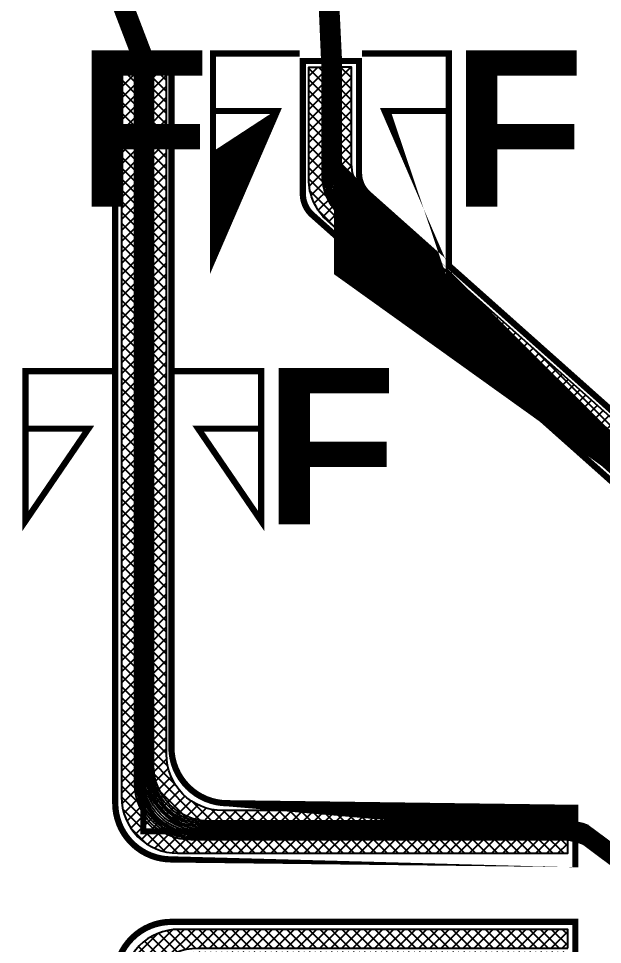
# Model space of a CAD drawing. Header units: metres. Extents: x 529751 to 530334, y 2674512 to 2674787.
# Drawn here: x 530021.17 to 530030.53, y 2674691.26 to 2674706.1 of the extents above; entities that cross this region are included whole.
import ezdxf
from ezdxf.enums import TextEntityAlignment as Align

# ---------------------------------------------------------------- set-up
doc = ezdxf.new("R2010")
doc.units = ezdxf.units.M
for name, color, linetype in [('300mm Hume Pipe', 74, 'Continuous'), ('Excavation', 7, 'Continuous'), ('LT Cable(AG) INV to LT Panel BL-07', 2, 'Continuous'), ('Messenger Wire Exc Link', 7, 'Continuous'), ('Section Marking BL-07', 2, 'Continuous'), ('Trench (AC)-BL07', 14, 'Continuous')]:
    doc.layers.add(name, color=color, linetype=linetype)
doc.styles.add('BoldTextStyle', font='arialbd.ttf')
pattern_1 = [(45, (-2795.511999999406, 645), (-0.08838834764831845, 0.08838834764831845), []), (135, (-2795.511999999406, 645), (-0.08838834764831845, -0.08838834764831843), [])]

msp = doc.modelspace()

# ---------------------------------------------------------------- hatches: boundary and pattern name
at = {"layer": '300mm Hume Pipe'}
h = msp.add_hatch(dxfattribs=at)
h.set_pattern_fill('ANSI37', color=74)
h.set_pattern_definition(pattern_1)
edge = h.paths.add_edge_path()
edge.add_line((530022.8232843692, 2674705.329486473), (530022.8232843705, 2674693.625132979))
edge.add_arc((530023.7232843705, 2674693.625132979), 0.9000000000232831, 180, 270.0000000074112)
edge.add_line((530023.7232843706, 2674692.725132979), (530029.976169804, 2674692.725132984))
edge.add_line((530029.976169804, 2674692.725132984), (530029.976169804, 2674693.025132983))
edge.add_line((530029.976169804, 2674693.025132983), (530024.0232843707, 2674693.025132979))
edge.add_arc((530024.0232843705, 2674693.925132979), 0.8999999999068677, 180, 270.00000000741124, ccw=False)
edge.add_line((530023.1232843705, 2674693.925132979), (530023.1232843692, 2674705.329486473))
edge.add_line((530023.1232843692, 2674705.329486473), (530022.8232843692, 2674705.329486473))
edge = h.paths.add_edge_path(flags=17)
edge.add_line((530023.2434409296, 2674705.329486473), (530023.2434409296, 2674694.009195847))
edge.add_arc((530024.1434409296, 2674694.009195847), 0.9000000000232831, 180, 270.0000000741123)
edge.add_line((530024.1434409308, 2674693.109195848), (530029.976169804, 2674693.109195855))
edge.add_line((530029.976169804, 2674693.109195855), (530029.976169804, 2674693.409195855))
edge.add_line((530029.976169804, 2674693.409195855), (530024.4434409309, 2674693.409195847))
edge.add_arc((530024.4434409295, 2674694.309195847), 0.8999999999068677, 180, 270.0000000889347, ccw=False)
edge.add_line((530023.5434409296, 2674694.309195847), (530023.5434409296, 2674705.329486473))
edge.add_line((530023.5434409296, 2674705.329486473), (530023.2434409296, 2674705.329486473))
h = msp.add_hatch(dxfattribs=at)
h.set_pattern_fill('ANSI37', color=74)
h.set_pattern_definition(pattern_1)
edge = h.paths.add_edge_path()
edge.add_line((530033.5262895747, 2674694.298708546), (530033.8262895745, 2674694.298708546))
edge.add_line((530033.8262895745, 2674694.298708546), (530033.8262895745, 2674696.489289007))
edge.add_arc((530032.9262895744, 2674696.489289007), 0.9000000001396984, 0, 48.32874371870346)
edge.add_line((530033.5246597073, 2674697.161563642), (530026.8105955847, 2674703.137537201))
edge.add_arc((530027.4089657177, 2674703.809811835), 0.8999999999295727, 179.9999999703551, 228.3287436989939, ccw=False)
edge.add_line((530026.5089657174, 2674703.809811836), (530026.5089657175, 2674705.316203433))
edge.add_line((530026.5089657175, 2674705.316203433), (530026.2089657177, 2674705.316203433))
edge.add_line((530026.2089657177, 2674705.316203433), (530026.2089657176, 2674703.675210654))
edge.add_arc((530027.1089657177, 2674703.675210654), 0.9000000001396984, 179.9999999703551, 228.3287436989939)
edge.add_line((530026.5105955848, 2674703.00293602), (530033.2246597076, 2674697.02696246))
edge.add_arc((530032.6262895745, 2674696.354687826), 0.900000000006972, -2.9644922960869735e-08, 48.32874369345791, ccw=False)
edge.add_line((530033.5262895747, 2674696.354687825), (530033.5262895747, 2674694.298708546))
edge = h.paths.add_edge_path()
edge.add_line((530026.1249028462, 2674705.264976613), (530026.1249028461, 2674703.637494115))
edge.add_arc((530027.0249028462, 2674703.637494114), 0.9000000001396984, 179.9999999703551, 228.3287436989939)
edge.add_line((530026.4265327132, 2674702.96521948), (530033.140596836, 2674696.98924592))
edge.add_arc((530032.542226703, 2674696.316971286), 0.8999999999295727, -2.9644922960869735e-08, 48.328743698993776, ccw=False)
edge.add_line((530033.4422267032, 2674696.316971286), (530033.4422267032, 2674694.298708546))
edge.add_line((530033.4422267032, 2674694.298708546), (530033.1422267031, 2674694.298708546))
edge.add_line((530033.1422267031, 2674694.298708546), (530033.142226703, 2674696.207169657))
edge.add_arc((530032.2422267029, 2674696.207169656), 0.9000000001396984, 2.964491826802329e-08, 48.33614241642817)
edge.add_line((530032.840510019, 2674696.879521554), (530026.1266195301, 2674702.853786938))
edge.add_arc((530026.7249028463, 2674703.526138836), 0.9000000003814849, 180.0000000296449, 228.3361424164282, ccw=False)
edge.add_line((530025.8249028461, 2674703.526138836), (530025.8249028461, 2674705.316203433))
edge.add_line((530025.8249028461, 2674705.316203433), (530026.1249028462, 2674705.316203433))
edge.add_line((530026.1249028462, 2674705.316203433), (530026.1249028462, 2674705.264976613))
h = msp.add_hatch(dxfattribs=at)
h.set_pattern_fill('ANSI37', color=74)
h.set_pattern_definition(pattern_1)
edge = h.paths.add_edge_path(flags=17)
edge.add_line((530023.2032984741, 2674660.738172038), (530023.5032978562, 2674660.738172038))
edge.add_line((530023.5032978562, 2674660.738172038), (530023.5057964803, 2674689.945210169))
edge.add_arc((530024.4057964771, 2674689.945132985), 0.9000000000733288, 90, 179.9950862955009, ccw=False)
edge.add_line((530024.4057964771, 2674690.845132985), (530029.9782826141, 2674690.845132984))
edge.add_line((530029.9782826141, 2674690.845132984), (530029.9782826141, 2674691.145132984))
edge.add_line((530029.9782826141, 2674691.145132984), (530024.1058221953, 2674691.145132985))
edge.add_arc((530024.1058221952, 2674690.245132985), 0.8999999999068677, 89.99999999258877, 179.9950875109419)
edge.add_line((530023.2058221985, 2674690.24521015), (530023.2032984741, 2674660.738172038))
edge = h.paths.add_edge_path()
edge.add_line((530029.9782826143, 2674691.205132984), (530029.9782826143, 2674691.505132983))
edge.add_line((530029.9782826143, 2674691.505132983), (530023.7457816617, 2674691.505132984))
edge.add_arc((530023.7457816614, 2674690.605132984), 0.8999999999068677, 89.99999997776631, 179.9952226621238)
edge.add_line((530022.8457816647, 2674690.605208027), (530022.843297362, 2674660.738172038))
edge.add_line((530022.843297362, 2674660.738172038), (530023.143296744, 2674660.738172038))
edge.add_line((530023.143296744, 2674660.738172038), (530023.1457566429, 2674690.305208045))
edge.add_arc((530024.0457566396, 2674690.305132985), 0.8999999997772749, 89.99999997776638, 179.995221505972, ccw=False)
edge.add_line((530024.0457566399, 2674691.205132984), (530029.9782826143, 2674691.205132984))

# ---------------------------------------------------------------- linework, layer by layer
at = {"layer": '300mm Hume Pipe', "color": 74}
for points in [[(530022.8232843692, 2674705.329486473), (530022.8232843705, 2674693.625132979, 0.414213562368789), (530023.7232843706, 2674692.725132979), (530029.976169804, 2674692.725132984), (530029.976169804, 2674693.025132983), (530024.0232843707, 2674693.025132979, -0.4142135623692981), (530023.1232843705, 2674693.925132979), (530023.1232843692, 2674705.329486473)], [(530023.2434409296, 2674705.329486473), (530023.2434409296, 2674694.009195847, 0.4142135627706127), (530024.1434409308, 2674693.109195848), (530029.976169804, 2674693.109195855), (530029.976169804, 2674693.409195855), (530024.4434409309, 2674693.409195847, -0.4142135627921673), (530023.5434409296, 2674694.309195847), (530023.5434409296, 2674705.329486473)], [(530026.1249028462, 2674705.264976613), (530026.1249028461, 2674703.637494115, 0.2140562423256003), (530026.4265327132, 2674702.96521948), (530033.140596836, 2674696.98924592, -0.2140562423092027), (530033.4422267032, 2674696.316971286), (530033.4422267032, 2674694.298708546), (530033.1422267031, 2674694.298708546), (530033.142226703, 2674696.207169657, 0.2140900045463655), (530032.840510019, 2674696.879521554), (530026.1266195301, 2674702.853786938, -0.2140900045615197), (530025.8249028461, 2674703.526138836), (530025.8249028461, 2674705.316203433), (530026.1249028462, 2674705.316203433), (530026.1249028462, 2674705.264976613)], [(530033.5262895747, 2674694.298708546), (530033.8262895745, 2674694.298708546), (530033.8262895745, 2674696.489289007, 0.2140562423100663), (530033.5246597073, 2674697.161563642), (530026.8105955847, 2674703.137537201, -0.2140562423329815), (530026.5089657174, 2674703.809811836), (530026.5089657175, 2674705.316203433), (530026.2089657177, 2674705.316203433), (530026.2089657176, 2674703.675210654, 0.2140562423301491), (530026.5105955848, 2674703.00293602), (530033.2246597076, 2674697.02696246, -0.2140562423100663), (530033.5262895747, 2674696.354687825)], [(530029.9782826143, 2674691.205132984), (530029.9782826143, 2674691.505132983), (530023.7457816617, 2674691.505132984, 0.4141891411716305), (530022.8457816647, 2674690.605208027), (530022.843297362, 2674660.738172038), (530023.143296744, 2674660.738172038), (530023.1457566429, 2674690.305208045, -0.4141891350907431), (530024.0457566399, 2674691.205132984)]]:
    msp.add_lwpolyline(points, format="xyb", close=True, dxfattribs=at)
at = {"layer": 'Excavation', "color": 3, "const_width": 0.1}
for points in [[(530031.9384020946, 2674692.271768927), (530030.0982826144, 2674693.075132983), (530023.1732843692, 2674693.075132983), (530023.1732843692, 2674705.416203433)], [(530033.4979354839, 2674693.234471424), (530033.4979354839, 2674696.738423511), (530026.1806116268, 2674703.253225982), (530026.180611627, 2674705.416203433)]]:
    msp.add_lwpolyline(points, dxfattribs=at)
at = {"layer": 'LT Cable(AG) INV to LT Panel BL-07'}
for points in [[(530034.9672512622, 2674691.824607895), (530032.3280925101, 2674691.824607895, -0.1608732800929941), (530031.792042292, 2674692.001662417), (530030.293972824, 2674693.112452221, 0.1032748659291951), (530029.933871137, 2674693.187632983), (530024.1857843694, 2674693.187632983, -0.4142135623936106), (530023.2857843692, 2674694.087632983), (530023.2857843692, 2674705.271413559, 0.09116602488702842), (530023.2269258526, 2674705.591540105), (530022.9507594894, 2674706.317174975, -0.09116602490241521), (530022.8919009728, 2674706.63730152), (530022.8919009728, 2674778.14966928, 0.414213562373095), (530021.9919009728, 2674779.04966928), (529818.1135845185, 2674779.04966928, -0.414213562373095), (529817.2135845185, 2674779.94966928), (529817.2135845185, 2674780.189769275)], [(530032.9763580416, 2674691.849607895), (530032.3350533935, 2674691.849607895, -0.160730767332005), (530031.7994049862, 2674692.026364655), (530030.2991922358, 2674693.137452221, 0.1032748659037654), (530029.939090549, 2674693.212632983), (530024.2107843691, 2674693.212632983, -0.414213562373095), (530023.3107843691, 2674694.112632983), (530023.3107843691, 2674705.276010063, 0.09116602488702842), (530023.2519258525, 2674705.596136609), (530022.9757594893, 2674706.321771479, -0.09116602490241521), (530022.9169009727, 2674706.641898024), (530022.9169009727, 2674778.17466928, 0.414213562373095), (530022.0169009727, 2674779.07466928), (529915.2895845185, 2674779.07466928, -0.414213562373095), (529914.3895845185, 2674779.97466928), (529914.3895845185, 2674780.189769275)], [(530032.9763580416, 2674691.874607895), (530032.3420089537, 2674691.874607895, -0.1605889471216915), (530031.8067605869, 2674692.051068549), (530030.3044116478, 2674693.162452221, 0.1032748658955891), (530029.944309961, 2674693.237632983), (530024.2357843692, 2674693.237632983, -0.414213562373095), (530023.3357843691, 2674694.137632983), (530023.3357843691, 2674705.280606567, 0.09116602484932376), (530023.2769258524, 2674705.600733113), (530023.0007594895, 2674706.326367983, -0.09116602482896763), (530022.9419009727, 2674706.646494528), (530022.9419009727, 2674778.19966928, 0.414213562373095), (530022.0419009727, 2674779.09966928), (530012.4655845185, 2674779.09966928, -0.414213562373095), (530011.5655845185, 2674779.99966928), (530011.5655845185, 2674780.187769276)], [(530032.7297259909, 2674691.903058467), (530033.2737900382, 2674693.051564918, 0.1110529009154875), (530033.360435484, 2674693.436862685), (530033.360435484, 2674696.2730174, 0.214018632209244), (530033.0589023173, 2674696.945205952), (530026.3446447935, 2674702.923082886, -0.2140186322223005), (530026.0431116269, 2674703.595271438), (530026.043111627, 2674705.392493652, 0.01142490911219348), (530026.0421720668, 2674705.433607223), (530025.9967239292, 2674706.427454803, -0.01142490909771339), (530025.995784369, 2674706.468568373), (530025.995784369, 2674778.17466928, -0.414213562373095), (530026.895784369, 2674779.07466928), (530072.0729842186, 2674779.07466928, 0.414213562373095), (530072.9729842186, 2674779.97466928), (530072.9729842186, 2674780.187769276)], [(530034.9672512622, 2674691.749607896), (530032.3071776861, 2674691.749607896, -0.1613050226416307), (530031.7699113016, 2674691.927565769), (530030.2783145879, 2674693.037452221, 0.1032748659539574), (530029.9182129009, 2674693.112632983), (530024.1107843693, 2674693.112632983, -0.414213562393429), (530023.2107843691, 2674694.012632983), (530023.2107843691, 2674705.257624047, 0.09116602488702842), (530023.1519258525, 2674705.577750593), (530022.8757594894, 2674706.303385463, -0.09116602490241521), (530022.8169009727, 2674706.623512009), (530022.8169009727, 2674748.07466928, 0.414213562373095), (530021.9169009727, 2674748.97466928), (529818.1135845185, 2674748.97466928, -0.414213562373095), (529817.2135845185, 2674749.87466928), (529817.2135845185, 2674750.189769275)], [(530034.9672512622, 2674691.774607895), (530032.3141546798, 2674691.774607895, -0.1611604026323243), (530031.7772954844, 2674691.952262961), (530030.2835339999, 2674693.062452221, 0.1032748659456602), (530029.9234323129, 2674693.137632983), (530024.1357843693, 2674693.137632983, -0.4142135623934891), (530023.2357843692, 2674694.037632983), (530023.2357843692, 2674705.262220552, 0.09116602484932376), (530023.1769258524, 2674705.582347097), (530022.9007594895, 2674706.307981967, -0.09116602482896763), (530022.8419009728, 2674706.628108513), (530022.8419009728, 2674748.09966928, 0.414213562373095), (530021.9419009727, 2674748.99966928), (529915.2895845185, 2674748.99966928, -0.414213562373095), (529914.3895845185, 2674749.89966928), (529914.3895845185, 2674750.189769275)], [(530034.9672512622, 2674691.799607895), (530032.3211262797, 2674691.799607895, -0.1610164901726146), (530031.7846724692, 2674691.976961848), (530030.288753412, 2674693.087452221, 0.1032748659374062), (530029.928651725, 2674693.162632983), (530024.1607843693, 2674693.162632983, -0.4142135623935497), (530023.2607843692, 2674694.062632983), (530023.2607843692, 2674705.266817056, 0.09116602484932376), (530023.2019258525, 2674705.586943601), (530022.9257594895, 2674706.312578471, -0.09116602482896763), (530022.8669009728, 2674706.632705017), (530022.8669009728, 2674748.12466928, 0.414213562373095), (530021.9669009728, 2674749.02466928), (530012.4655845185, 2674749.02466928, -0.414213562373095), (530011.5655845185, 2674749.92466928), (530011.5655845185, 2674750.187769276)], [(530037.124251262, 2674691.674607896), (530032.2862141087, 2674691.674607896, -0.1617431794385574), (530031.7477152145, 2674691.853484508), (530030.2626563521, 2674692.962452221, 0.1032748659251984), (530029.9025546652, 2674693.037632983), (530024.0357843693, 2674693.037632983, -0.4142135623932508), (530023.1357843692, 2674693.937632983), (530023.1357843692, 2674705.243834536, 0.09116602488702842), (530023.0769258526, 2674705.563961082), (530022.8007594894, 2674706.289595952, -0.09116602490241521), (530022.7419009728, 2674706.609722497), (530022.7419009728, 2674717.99966928, 0.414213562373095), (530021.8419009728, 2674718.89966928), (529818.1135845185, 2674718.89966928, -0.414213562373095), (529817.2135845185, 2674719.79966928), (529817.2135845185, 2674720.189769275)], [(530037.124251262, 2674691.699607896), (530032.2932074246, 2674691.699607896, -0.1615964057652998), (530031.7551212024, 2674691.878176528), (530030.267875764, 2674692.987452221, 0.1032748659169098), (530029.9077740771, 2674693.062632983), (530024.0607843694, 2674693.062632983, -0.4142135623933099), (530023.1607843692, 2674693.962632983), (530023.1607843692, 2674705.24843104, 0.09116602491179598), (530023.1019258525, 2674705.568557586), (530022.8257594893, 2674706.294192456, -0.0911660249047674), (530022.7669009727, 2674706.614319001), (530022.7669009728, 2674718.02466928, 0.4142135623758648), (530021.8669009728, 2674718.92466928), (529915.2895845185, 2674718.92466928, -0.414213562373095), (529914.3895845185, 2674719.82466928), (529914.3895845185, 2674720.189769275)], [(530037.124251262, 2674691.724607896), (530032.3001952762, 2674691.724607896, -0.1614503553346443), (530031.7625198864, 2674691.902870287), (530030.2730951761, 2674693.012452221, 0.1032748659622984), (530029.912993489, 2674693.087632983), (530024.0857843693, 2674693.087632983, -0.4142135623933694), (530023.1857843691, 2674693.987632983), (530023.1857843691, 2674705.253027544, 0.09116602486226091), (530023.1269258524, 2674705.573154089), (530022.8507594896, 2674706.298788959, -0.09116602484182933), (530022.7919009728, 2674706.618915504), (530022.7919009727, 2674718.04966928, 0.4142135623703297), (530021.8919009727, 2674718.94966928), (530012.4655845185, 2674718.94966928, -0.414213562373095), (530011.5655845185, 2674719.84966928), (530011.5655845185, 2674720.187769276)], [(530037.7145009708, 2674690.362913748), (530037.7145009708, 2674690.674607896, 0.4142135623503636), (530036.8145009708, 2674691.574607896), (530032.2581857154, 2674691.574607896, -0.162337611421643), (530031.7180175023, 2674691.754734087), (530030.2417787043, 2674692.862452222, 0.1032748659755237), (530029.8816770173, 2674692.937632984), (530023.9357843694, 2674692.937632983, -0.4142135624129404), (530023.0357843692, 2674693.837632983), (530023.0357843692, 2674705.22544852, 0.09116602488702842), (530022.9769258526, 2674705.545575066), (530022.7007594894, 2674706.271209936, -0.09116602490241521), (530022.6419009728, 2674706.591336482), (530022.6419009728, 2674710.39966928, 0.414213562373095), (530021.7419009728, 2674711.29966928), (530009.2787843688, 2674711.29966928, 0.414213562373095), (530008.3787843687, 2674710.39966928), (530008.3787843687, 2674689.69966928, -0.414213562373095), (530007.4787843687, 2674688.79966928), (529785.7215845186, 2674688.79966928, -0.414213562373095), (529784.8215845185, 2674689.69966928), (529784.8215845185, 2674690.189769275)], [(530037.7395009708, 2674690.362913748), (530037.7395009708, 2674690.699607896, 0.4142135623503636), (530036.8395009708, 2674691.599607896), (530032.2652011317, 2674691.599607896, -0.1621878920467523), (530031.7254530671, 2674691.779419013), (530030.2469981163, 2674692.887452221, 0.1032748659503297), (530029.8868964292, 2674692.962632983), (530023.9607843693, 2674692.962632983, -0.4142135623930754), (530023.0607843691, 2674693.862632983), (530023.0607843691, 2674705.230045024, 0.09116602488702842), (530023.0019258525, 2674705.55017157), (530022.7257594893, 2674706.27580644, -0.09116602490241521), (530022.6669009727, 2674706.595932986), (530022.6669009727, 2674710.42466928, 0.414213562373095), (530021.7669009727, 2674711.32466928), (530009.2537843689, 2674711.32466928, 0.414213562373095), (530008.3537843688, 2674710.42466928), (530008.3537843688, 2674689.72466928, -0.414213562373095), (530007.4537843688, 2674688.82466928), (529850.5055845185, 2674688.82466928, -0.414213562373095), (529849.6055845185, 2674689.72466928), (529849.6055845185, 2674690.189769275)], [(530037.7645009708, 2674690.362913748), (530037.7645009708, 2674690.724607896, 0.4142135623503636), (530036.8645009708, 2674691.624607896), (530032.2722109865, 2674691.624607896, -0.1620389171070943), (530031.7328811833, 2674691.804105735), (530030.2522175282, 2674692.912452221, 0.1032748659419083), (530029.8921158412, 2674692.987632983), (530023.9857843693, 2674692.987632983, -0.4142135623931337), (530023.0857843691, 2674693.887632983), (530023.0857843691, 2674705.234641528, 0.09116602492473314), (530023.0269258524, 2674705.554768074), (530022.7507594895, 2674706.280402943, -0.0911660249176253), (530022.6919009727, 2674706.600529489), (530022.6919009727, 2674710.44966928, 0.414213562373095), (530021.7919009727, 2674711.34966928), (530009.2287843688, 2674711.34966928, 0.414213562373095), (530008.3287843688, 2674710.44966928), (530008.3287843688, 2674689.74966928, -0.414213562373095), (530007.4287843688, 2674688.84966928), (529915.2895845185, 2674688.84966928, -0.414213562373095), (529914.3895845185, 2674689.74966928), (529914.3895845185, 2674690.189769275)], [(530037.124251262, 2674691.649607896), (530032.2792153044, 2674691.649607896, -0.1618906813487585), (530031.7403018874, 2674691.828794238), (530030.2574369402, 2674692.937452221, 0.1032748659335312), (530029.8973352532, 2674693.012632983), (530024.0107843693, 2674693.012632983, -0.414213562393192), (530023.1107843692, 2674693.912632983), (530023.1107843692, 2674705.239238032, 0.09116602492473314), (530023.0519258524, 2674705.559364578), (530022.7757594895, 2674706.284999447, -0.0911660249176253), (530022.7169009728, 2674706.605125993), (530022.7169009728, 2674710.47466928, 0.414213562373095), (530021.8169009727, 2674711.37466928), (530009.2037843688, 2674711.37466928, 0.414213562373095), (530008.3037843688, 2674710.47466928), (530008.3037843688, 2674689.77466928, -0.414213562373095), (530007.4037843688, 2674688.87466928), (529980.0735845185, 2674688.87466928, -0.414213562373095), (529979.1735845185, 2674689.77466928), (529979.1735845185, 2674690.189769275)]]:
    msp.add_lwpolyline(points, format="xyb", dxfattribs=at)
at = {"layer": 'LT Cable(AG) INV to LT Panel BL-07', "color": 5}
for points in [[(530033.9981633113, 2674692.23201235, -0.3219602244556015), (530033.3854354839, 2674693.084933623), (530033.3854354839, 2674696.284232005, 0.2140186322071782), (530033.0839023172, 2674696.956420557), (530026.3696447936, 2674702.934297491, -0.214018632206445), (530026.0681116269, 2674703.606486043), (530026.0681116269, 2674705.393064972, 0.01142490906811448), (530026.0671720667, 2674705.434178542), (530026.0217239292, 2674706.428026123, -0.01142490906867783), (530026.020784369, 2674706.469139693), (530026.0207843689, 2674778.14966928, -0.4142135623735648), (530026.9207843689, 2674779.04966928), (530169.2489842186, 2674779.04966928, 0.414213562373095), (530170.1489842186, 2674779.94966928), (530170.1489842186, 2674780.187769276)], [(530033.9981633113, 2674692.265844712, -0.3138504645111502), (530033.4104354839, 2674693.109933623), (530033.4104354839, 2674696.29544661, 0.214018632209244), (530033.1089023172, 2674696.967635162), (530026.3946447935, 2674702.945512096, -0.2140186322224331), (530026.0931116268, 2674703.617700648), (530026.0931116269, 2674705.393636292, 0.01142490908431702), (530026.0921720667, 2674705.434749863), (530026.0467239292, 2674706.428597443, -0.01142490906867772), (530026.045784369, 2674706.469711014), (530026.0457843689, 2674778.12466928, -0.414213562373565), (530026.9457843689, 2674779.02466928), (530266.4249842186, 2674779.02466928, 0.414213562373095), (530267.3249842186, 2674779.92466928), (530267.3249842186, 2674780.187769276)], [(530033.9981633113, 2674692.300519169, -0.3056893251877708), (530033.4354354839, 2674693.134933623), (530033.4354354839, 2674696.306661215, 0.214018632209244), (530033.1339023173, 2674696.978849767), (530026.4196447935, 2674702.956726701, -0.2140186322225003), (530026.1181116268, 2674703.628915253), (530026.118111627, 2674705.394207612, 0.01142490911247951), (530026.1171720667, 2674705.435321182), (530026.0717239291, 2674706.429168763, -0.01142490909771339), (530026.0707843689, 2674706.470282333), (530026.0707843689, 2674748.09966928, -0.414213562373095), (530026.9707843689, 2674748.99966928), (530072.0729842186, 2674748.99966928, 0.414213562373095), (530072.9729842186, 2674749.89966928), (530072.9729842186, 2674750.187769276)], [(530033.9981633113, 2674692.336065385, -0.2974664335516218), (530033.460435484, 2674693.159933623), (530033.460435484, 2674696.31787582, 0.214018632209244), (530033.1589023173, 2674696.990064372), (530026.4446447935, 2674702.967941307, -0.2140186322225683), (530026.1431116269, 2674703.640129858), (530026.143111627, 2674705.394778932, 0.01142490911257722), (530026.1421720667, 2674705.435892502), (530026.0967239292, 2674706.429740083, -0.01142490909771339), (530026.0957843689, 2674706.470853653), (530026.0957843689, 2674748.07466928, -0.414213562373095), (530026.995784369, 2674748.97466928), (530169.2489842186, 2674748.97466928, 0.414213562373095), (530170.1489842186, 2674749.87466928), (530170.1489842186, 2674750.187769276)], [(530036.067251262, 2674692.284933623), (530034.385435484, 2674692.284933623, -0.4142135623503636), (530033.485435484, 2674693.184933623), (530033.485435484, 2674696.329090425, 0.214018632209244), (530033.1839023173, 2674697.001278977), (530026.4696447935, 2674702.979155912, -0.2140186322226368), (530026.1681116269, 2674703.651344463), (530026.168111627, 2674705.395350252, 0.01142490911267627), (530026.1671720668, 2674705.436463823), (530026.1217239292, 2674706.430311403, -0.01142490909771339), (530026.120784369, 2674706.471424974), (530026.120784369, 2674748.04966928, -0.414213562373095), (530027.020784369, 2674748.94966928), (530266.4249842186, 2674748.94966928, 0.414213562373095), (530267.3249842186, 2674749.84966928), (530267.3249842186, 2674750.187769276)], [(530036.067251262, 2674692.309933623), (530034.4104354839, 2674692.309933623, -0.4142135623503636), (530033.5104354839, 2674693.209933623), (530033.5104354839, 2674696.340305031, 0.2140186322278064), (530033.2089023172, 2674697.012493582), (530026.4946447934, 2674702.990370516, -0.2140186322420662), (530026.1931116268, 2674703.662559068), (530026.1931116269, 2674705.395921572, 0.0114249091127762), (530026.1921720667, 2674705.437035142), (530026.1467239291, 2674706.430882723, -0.01142490909771339), (530026.1457843689, 2674706.471996293), (530026.1457843689, 2674718.02466928, -0.414213562373095), (530027.0457843689, 2674718.92466928), (530072.0729842186, 2674718.92466928, 0.414213562373095), (530072.9729842186, 2674719.82466928), (530072.9729842186, 2674720.187769276)], [(530036.067251262, 2674692.334933623), (530034.4354354839, 2674692.334933623, -0.4142135623503636), (530033.5354354839, 2674693.234933623), (530033.5354354839, 2674696.351519636, 0.2140186322278064), (530033.2339023172, 2674697.023708188), (530026.5196447935, 2674703.001585121, -0.2140186322421362), (530026.2181116268, 2674703.673773673), (530026.2181116269, 2674705.396492892, 0.01142490911287791), (530026.2171720667, 2674705.437606463), (530026.1717239291, 2674706.431454043, -0.01142490909771339), (530026.1707843689, 2674706.472567614), (530026.1707843689, 2674717.99966928, -0.414213562373095), (530027.0707843689, 2674718.89966928), (530169.2489842186, 2674718.89966928, 0.414213562373095), (530170.1489842186, 2674719.79966928), (530170.1489842186, 2674720.187769276)], [(530036.067251262, 2674692.359933623), (530034.460435484, 2674692.359933623, -0.4142135623503636), (530033.5604354839, 2674693.259933623), (530033.5604354839, 2674696.362734241, 0.2140186322278064), (530033.2589023173, 2674697.034922793), (530026.5446447935, 2674703.012799726, -0.2140186322422068), (530026.2431116268, 2674703.684988278), (530026.243111627, 2674705.397064212, 0.01142490911298006), (530026.2421720667, 2674705.438177783), (530026.1967239291, 2674706.432025363, -0.01142490909771339), (530026.1957843689, 2674706.473138934), (530026.1957843689, 2674717.97466928, -0.414213562373095), (530027.0957843689, 2674718.87466928), (530266.4249842186, 2674718.87466928, 0.414213562373095), (530267.3249842186, 2674719.77466928), (530267.3249842186, 2674720.187769276)], [(530038.0082512621, 2674692.384933623), (530034.485435484, 2674692.384933623, -0.4142135623503636), (530033.585435484, 2674693.284933622), (530033.585435484, 2674696.373948846, 0.2140186322278064), (530033.2839023173, 2674697.046137398), (530026.5696447935, 2674703.024014331, -0.2140186322422782), (530026.2681116269, 2674703.696202883), (530026.268111627, 2674705.397635532, 0.01142490914115032), (530026.2671720667, 2674705.438749102), (530026.221723929, 2674706.432596683, -0.01142490913229269), (530026.2207843688, 2674706.473710254), (530026.2207843689, 2674710.44966928, -0.4142135623661022), (530027.120784369, 2674711.34966928), (530075.6797843687, 2674711.34966928, -0.414213562373095), (530076.5797843687, 2674710.44966928), (530076.5797843687, 2674689.74966928, 0.414213562373095), (530077.4797843688, 2674688.84966928), (530104.4649842186, 2674688.84966928, 0.414213562373095), (530105.3649842186, 2674689.74966928), (530105.3649842186, 2674690.189769275)], [(530038.0082512621, 2674692.409933622), (530034.510435484, 2674692.409933622, -0.4142135623503636), (530033.610435484, 2674693.309933622), (530033.610435484, 2674696.385163451, 0.2140186322298722), (530033.3089023172, 2674697.057352003), (530026.5946447934, 2674703.035228936, -0.2140186322567406), (530026.2931116268, 2674703.707417488), (530026.293111627, 2674705.398206852, 0.01142490915826398), (530026.2921720668, 2674705.439320423), (530026.2467239291, 2674706.433168003, -0.011424909132324), (530026.2457843688, 2674706.474281574), (530026.245784369, 2674710.42466928, -0.4142135623660652), (530027.145784369, 2674711.32466928), (530075.6547843687, 2674711.32466928, -0.414213562373095), (530076.5547843687, 2674710.42466928), (530076.5547843687, 2674689.72466928, 0.414213562373095), (530077.4547843687, 2674688.82466928), (530169.2489842186, 2674688.82466928, 0.414213562373095), (530170.1489842186, 2674689.72466928), (530170.1489842186, 2674690.189769275)], [(530038.0082512621, 2674692.434933622), (530034.5354354839, 2674692.434933622, -0.4142135623503636), (530033.6354354839, 2674693.334933622), (530033.6354354839, 2674696.396378056, 0.2140186322278064), (530033.3339023172, 2674697.068566608), (530026.6196447934, 2674703.046443542, -0.214018632242423), (530026.3181116268, 2674703.718632093), (530026.3181116269, 2674705.398778172, 0.01142490911329585), (530026.3171720667, 2674705.439891743), (530026.2717239291, 2674706.433739323, -0.01142490909771339), (530026.2707843689, 2674706.474852894), (530026.2707843689, 2674710.39966928, -0.414213562373095), (530027.1707843689, 2674711.29966928), (530075.6297843688, 2674711.29966928, -0.414213562373095), (530076.5297843688, 2674710.39966928), (530076.5297843688, 2674689.69966928, 0.414213562373095), (530077.4297843688, 2674688.79966928), (530234.0329842186, 2674688.79966928, 0.414213562373095), (530234.9329842186, 2674689.69966928), (530234.9329842186, 2674690.189769275)], [(530038.0082512621, 2674692.459933622), (530034.5604354839, 2674692.459933622, -0.4142135623503636), (530033.6604354839, 2674693.359933622), (530033.6604354839, 2674696.407592661, 0.2140186322185252), (530033.3589023172, 2674697.079781213), (530026.6446447935, 2674703.057658147, -0.2140186322328164), (530026.3431116268, 2674703.729846699), (530026.3431116269, 2674705.399349493, 0.01142490911340334), (530026.3421720667, 2674705.440463063), (530026.2967239291, 2674706.434310643, -0.01142490909771339), (530026.2957843689, 2674706.475424214), (530026.2957843689, 2674710.37466928, -0.414213562373095), (530027.1957843689, 2674711.27466928), (530075.6047843688, 2674711.27466928, -0.414213562373095), (530076.5047843688, 2674710.37466928), (530076.5047843688, 2674689.67466928, 0.414213562373095), (530077.4047843688, 2674688.77466928), (530298.8169842185, 2674688.77466928, 0.414213562373095), (530299.7169842186, 2674689.67466928), (530299.7169842186, 2674690.189769275)]]:
    msp.add_lwpolyline(points, format="xyb", dxfattribs=at)
at = {"layer": 'Messenger Wire Exc Link'}
for points in [[(530023.1732843692, 2674705.416203433), (530022.7794009728, 2674706.451143112)], [(530026.180611627, 2674705.416203433), (530026.1332843689, 2674706.451143112)]]:
    msp.add_lwpolyline(points, dxfattribs=at)
at = {"layer": 'Section Marking BL-07', "color": 94, "lineweight": 35, "true_color": 0x00a500, "const_width": 0.1}
for points in [[(530025.6806116271, 2674705.534714709), (530024.290611627, 2674705.534714709), (530024.2906116269, 2674703.134714709), (530025.3006116269, 2674704.614714709), (530024.2906116269, 2674704.614714709)], [(530026.6806116271, 2674705.534714708), (530028.0706116271, 2674705.534714708), (530028.070611627, 2674703.134714708), (530027.060611627, 2674704.614714708), (530028.070611627, 2674704.614714708)], [(530022.6732843692, 2674700.445668208), (530021.2832843692, 2674700.445668208), (530021.2832843692, 2674698.045668208), (530022.2932843692, 2674699.525668208), (530021.2832843692, 2674699.525668208)], [(530023.6732843692, 2674700.445668208), (530025.0632843692, 2674700.445668208), (530025.0632843692, 2674698.045668208), (530024.0532843692, 2674699.525668208), (530025.0632843692, 2674699.525668208)]]:
    msp.add_lwpolyline(points, dxfattribs=at)
at = {"layer": 'Trench (AC)-BL07', "const_width": 0.1}
for points in [[(530022.7232843692, 2674705.416203433), (530022.7232843705, 2674693.525132979, 0.414213562368404), (530023.6232843706, 2674692.625132979), (530030.0982826144, 2674692.625132984), (530030.0982826143, 2674693.525132983), (530024.5232843705, 2674693.525132979, -0.4142135623721557), (530023.6232843704, 2674694.425132979), (530023.6232843692, 2674705.416203433)], [(530032.8991516714, 2674696.706306071), (530025.8793954395, 2674702.952741982, -0.2124726228145605), (530025.730611627, 2674703.287060406), (530025.730611627, 2674705.416203433), (530026.630611627, 2674705.416203433), (530026.6306116271, 2674703.621232381, 0.2124726227902704), (530026.7793954399, 2674703.286913957), (530033.7991516714, 2674697.040478046, -0.212472622813343), (530033.9479354841, 2674696.706159622), (530033.947935484, 2674694.198708546), (530033.047935484, 2674694.198708546), (530033.047935484, 2674696.371987647, 0.2124726228154971)], [(530022.7232843689, 2674660.618172038), (530022.7257916698, 2674690.725208116, -0.4141891120428178), (530023.6257916668, 2674691.625132984), (530030.0982826144, 2674691.625132984), (530030.0982826143, 2674690.725132984), (530024.5257861863, 2674690.725132985, 0.4141884118590964), (530023.6257861896, 2674689.825210268), (530023.6232843689, 2674660.618172038)]]:
    msp.add_lwpolyline(points, format="xyb", close=True, dxfattribs=at)

# ---------------------------------------------------------------- texts
at = {"layer": 'Section Marking BL-07', "color": 94, "true_color": 0x00a500, "style": 'BoldTextStyle'}
for p in [(530023.180611627, 2674704.334714708), (530029.180611627, 2674704.334714708)]:
    msp.add_text('F', height=2.5, rotation=359.9999999969162, dxfattribs=at).set_placement(p, align=Align.MIDDLE_CENTER)
msp.add_text('F', height=2.5, dxfattribs=at).set_placement((530026.1732843692, 2674699.245668208), align=Align.MIDDLE_CENTER)

doc.saveas('drawing.dxf')
